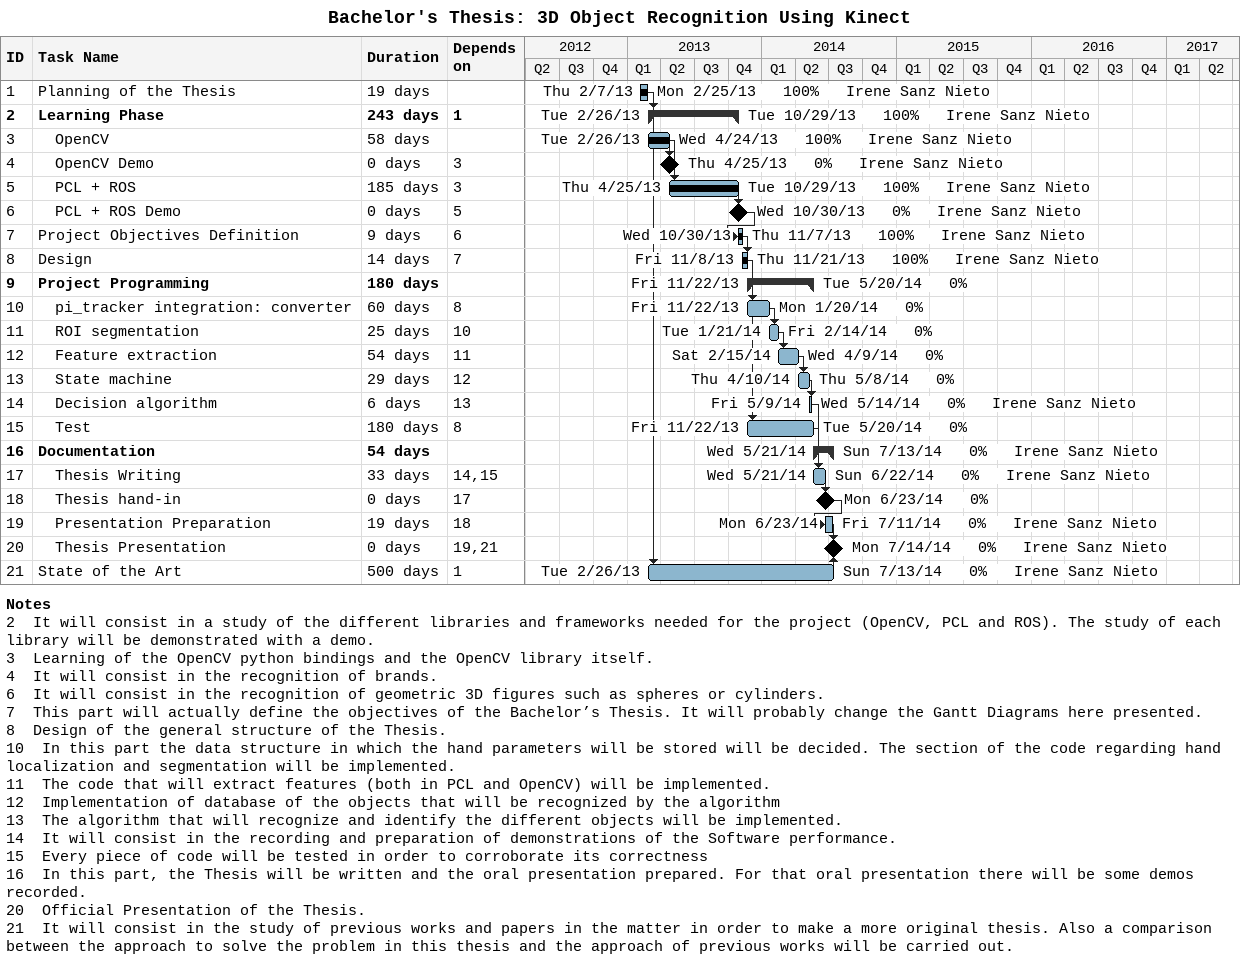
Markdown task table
Bachelor's Thesis: 3D Object Recognition Using Kinect

| ID | Level | Task | Duration | Start | Finish | Predecessors | Resources | % complete |
|---|---|---|---|---|---|---|---|---|
| 1 | 1 | Planning of the Thesis | 19d | 2013-02-07 | 2013-02-25 |  | Irene Sanz Nieto | 100 |
| 2 | 1 | **Learning Phase** | 243d | 2013-02-26 | 2013-10-29 | 1 | Irene Sanz Nieto | 100 |
| 3 | 2 | OpenCV | 58d | 2013-02-26 | 2013-04-24 |  | Irene Sanz Nieto | 100 |
| 4 | 2 | OpenCV Demo | 0d | 2013-04-25 | 2013-04-25 | 3 | Irene Sanz Nieto | 0 |
| 5 | 2 | PCL + ROS | 185d | 2013-04-25 | 2013-10-29 | 3 | Irene Sanz Nieto | 100 |
| 6 | 2 | PCL + ROS Demo | 0d | 2013-10-30 | 2013-10-30 | 5 | Irene Sanz Nieto | 0 |
| 7 | 1 | Project Objectives Definition | 9d | 2013-10-30 | 2013-11-07 | 6 | Irene Sanz Nieto | 100 |
| 8 | 1 | Design | 14d | 2013-11-08 | 2013-11-21 | 7 | Irene Sanz Nieto | 100 |
| 9 | 1 | **Project Programming** | 180d | 2013-11-22 | 2014-05-20 |  |  | 0 |
| 10 | 2 | pi_tracker integration: converter | 60d | 2013-11-22 | 2014-01-20 | 8 |  | 0 |
| 11 | 2 | ROI segmentation | 25d | 2014-01-21 | 2014-02-14 | 10 |  | 0 |
| 12 | 2 | Feature extraction | 54d | 2014-02-15 | 2014-04-09 | 11 |  | 0 |
| 13 | 2 | State machine | 29d | 2014-04-10 | 2014-05-08 | 12 |  | 0 |
| 14 | 2 | Decision algorithm | 6d | 2014-05-09 | 2014-05-14 | 13 | Irene Sanz Nieto | 0 |
| 15 | 2 | Test | 180d | 2013-11-22 | 2014-05-20 | 8 |  | 0 |
| 16 | 1 | **Documentation** | 54d | 2014-05-21 | 2014-07-13 |  | Irene Sanz Nieto | 0 |
| 17 | 2 | Thesis Writing | 33d | 2014-05-21 | 2014-06-22 | 14, 15 | Irene Sanz Nieto | 0 |
| 18 | 2 | Thesis hand-in | 0d | 2014-06-23 | 2014-06-23 | 17 |  | 0 |
| 19 | 2 | Presentation Preparation | 19d | 2014-06-23 | 2014-07-11 | 18 | Irene Sanz Nieto | 0 |
| 20 | 2 | Thesis Presentation | 0d | 2014-07-14 | 2014-07-14 | 19, 21 | Irene Sanz Nieto | 0 |
| 21 | 1 | State of the Art | 500d | 2013-02-26 | 2014-07-13 | 1 | Irene Sanz Nieto | 0 |

Notes
- 2: It will consist in a study of the different libraries and frameworks needed for the project (OpenCV, PCL and ROS). The study of each library will be demonstrated with a demo.
- 3: Learning of the OpenCV python bindings and the OpenCV library itself.
- 4: It will consist in the recognition of brands.
- 6: It will consist in the recognition of geometric 3D figures such as spheres or cylinders.
- 7: This part will actually define the objectives of the Bachelor’s Thesis. It will probably change the Gantt Diagrams here presented.
- 8: Design of the general structure of the Thesis.
- 10: In this part the data structure in which the hand parameters will be stored will be decided. The section of the code regarding hand localization and segmentation will be implemented.
- 11: The code that will extract features (both in PCL and OpenCV) will be implemented.
- 12: Implementation of database of the objects that will be recognized by the algorithm
- 13: The algorithm that will recognize and identify the different objects will be implemented.
- 14: It will consist in the recording and preparation of demonstrations of the Software performance.
- 15: Every piece of code will be tested in order to corroborate its correctness
- 16: In this part, the Thesis will be written and the oral presentation prepared. For that oral presentation there will be some demos recorded.
- 20: Official Presentation of the Thesis.
- 21: It will consist in the study of previous works and papers in the matter in order to make a more original thesis. Also a comparison between the approach to solve the problem in this thesis and the approach of previous works will be carried out.
